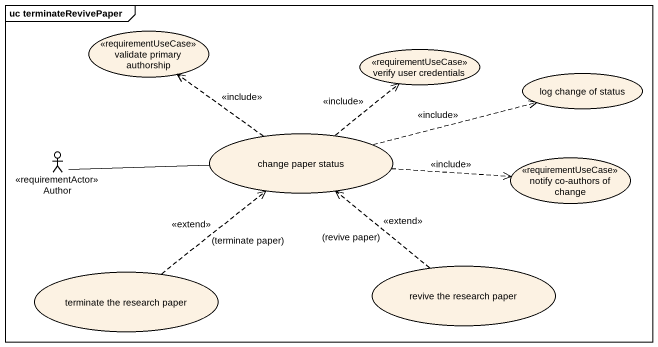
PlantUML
@startuml
mainframe uc terminateRevivePaper
usecase "validate primary authorship" as validate_primary_authorship <<requirementUseCase>>
usecase "verify user credentials" as verify_user_credentials <<requirementUseCase>>
usecase "log change of status" as log_change_of_status
usecase "change paper status" as change_paper_status
actor Author <<requirementActor>>
usecase "notify co-authors of change" as notify_co_authors_of_change <<requirementUseCase>>
usecase "terminate the research paper" as terminate_the_research_paper
usecase "revive the research paper" as revive_the_research_paper
change_paper_status .up.> validate_primary_authorship : <<include>>
change_paper_status .up.> verify_user_credentials : <<include>>
change_paper_status .right.> log_change_of_status : <<include>>
change_paper_status .right.> notify_co_authors_of_change : <<include>>
Author -right- change_paper_status
terminate_the_research_paper .up.> change_paper_status : <<extend>>\n(terminate paper)
revive_the_research_paper .up.> change_paper_status : <<extend>>\n(revive paper)
@enduml
